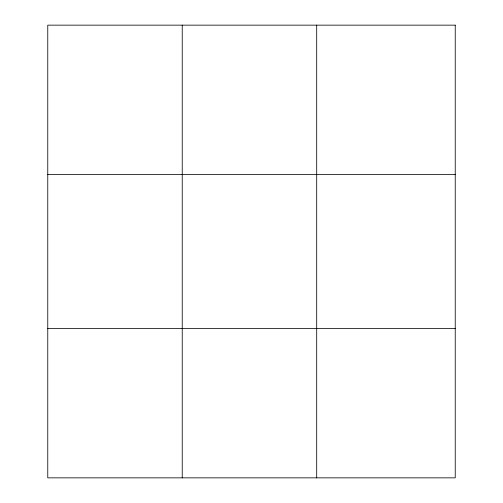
<?xml version="1.0" encoding="UTF-8"?>
<svg xmlns="http://www.w3.org/2000/svg" width="503" height="503" viewBox="0 0 503 503"><rect width="100%" height="100%" fill="white"/><g stroke="black" fill="none" stroke-linecap="round" stroke-linejoin="round"><path stroke-width="0.75" d="M182.231 25.15L182.231 477.85M316.695 25.15L316.695 477.85M47.766 174.541L455.234 174.541M47.766 328.459L455.234 328.459M455.234 25.15L455.234 477.85L47.766 477.85L47.766 25.15L455.234 25.15"/></g></svg>
